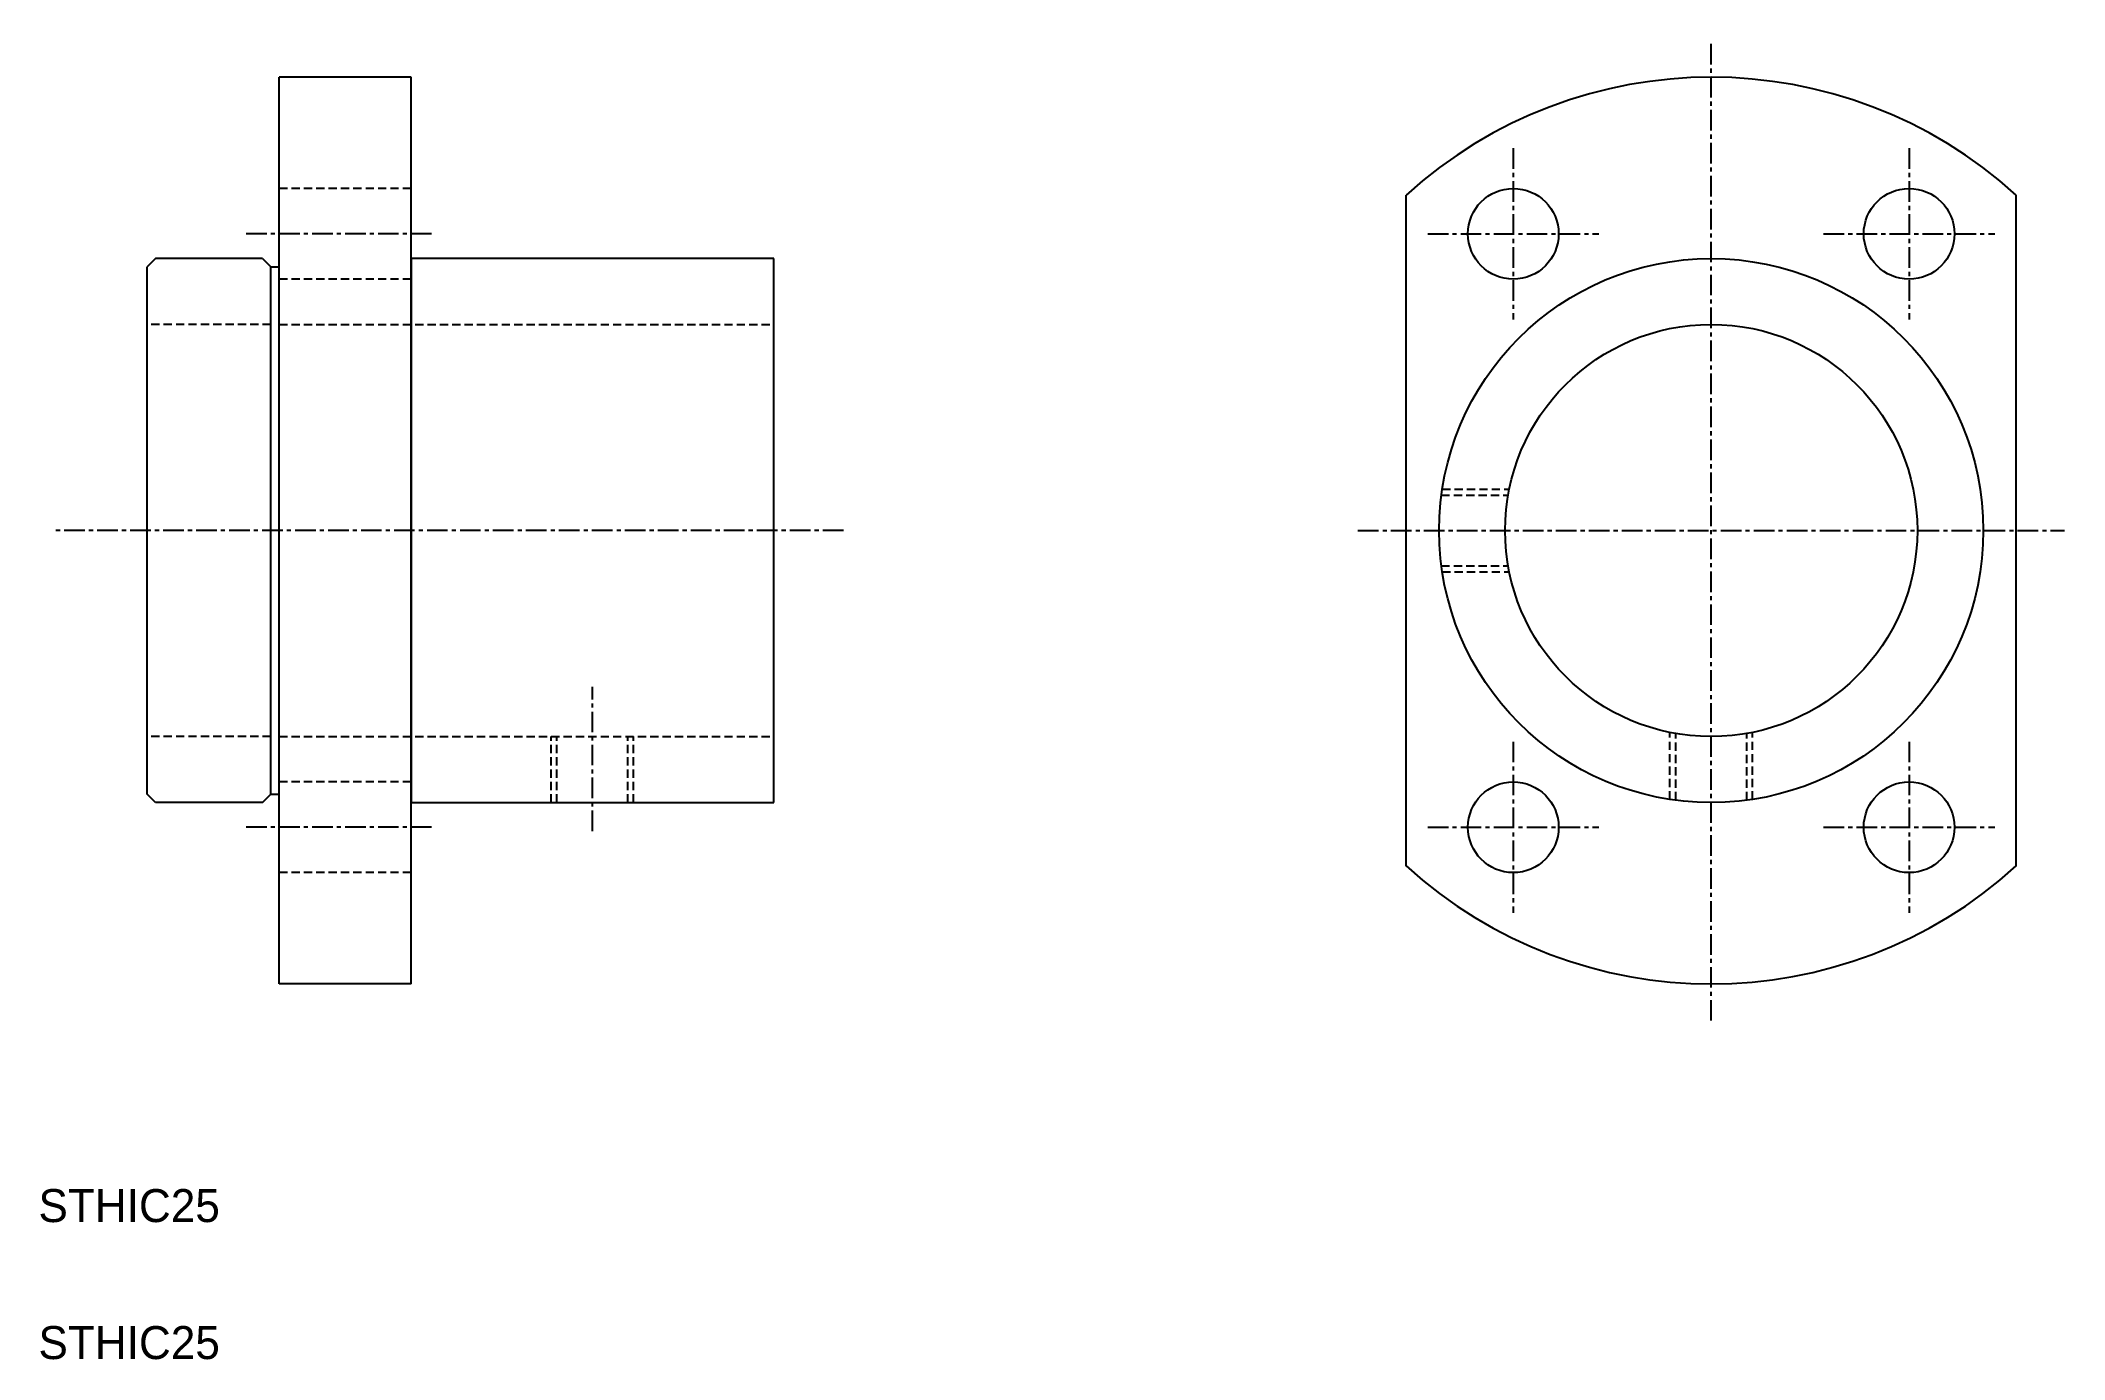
# Model space of a CAD drawing. Extents: x 10 to 133, y 10 to 90.
import ezdxf

# ---------------------------------------------------------------- set-up
doc = ezdxf.new("R2010")
doc.units = 0
doc.linetypes.add('CENTER', pattern=[2, 1.25, -0.25, 0.25, -0.25])
doc.linetypes.add('DASHED', pattern=[0.75, 0.5, -0.25])
doc.layers.get('0').update_dxf_attribs({"linetype": 'CONTINUOUS'})
doc.layers.add('CENTER', color=1, linetype='CENTER')

msp = doc.modelspace()

# ---------------------------------------------------------------- linework, layer by layer
for p, q in [((24.59, 32.76), (24.59, 87.76)), ((32.59, 87.76), (24.59, 87.76)), ((32.59, 32.76), (32.59, 87.76)), ((92.93, 39.91), (92.93, 80.61)), ((129.93, 39.91), (129.93, 80.61)), ((17.09, 76.76), (16.59, 76.26)), ((16.59, 44.26), (16.59, 76.26)), ((23.59, 76.76), (17.09, 76.76)), ((23.59, 76.76), (24.09, 76.26)), ((24.09, 44.26), (24.09, 76.26)), ((24.09, 76.26), (24.59, 76.26)), ((54.59, 76.76), (32.59, 76.76)), ((32.59, 76.76), (32.59, 43.76)), ((54.59, 43.76), (54.59, 76.76)), ((17.09, 43.76), (16.59, 44.26)), ((23.59, 43.76), (24.09, 44.26)), ((24.09, 44.26), (24.59, 44.26)), ((23.59, 43.76), (17.09, 43.76)), ((32.59, 43.76), (54.59, 43.76)), ((32.59, 32.76), (24.59, 32.76))]:
    msp.add_line(p, q)
at = {"color": 3, "linetype": 'DASHED'}
for p, q in [((32.59, 81.01), (24.59, 81.01)), ((32.59, 75.51), (24.59, 75.51)), ((24.09, 72.76), (16.59, 72.76)), ((24.59, 72.76), (54.59, 72.76)), ((95.12, 62.76), (99.18, 62.76)), ((95.07, 62.41), (99.12, 62.41)), ((95.07, 58.11), (99.12, 58.11)), ((95.12, 57.76), (99.18, 57.76)), ((108.93, 43.95), (108.93, 48.01)), ((109.28, 43.9), (109.28, 47.95)), ((113.58, 43.9), (113.58, 47.95)), ((113.93, 43.95), (113.93, 48.01)), ((24.09, 47.76), (16.59, 47.76)), ((24.59, 47.76), (54.59, 47.76)), ((41.09, 43.76), (41.09, 47.76)), ((41.44, 43.76), (41.44, 47.76)), ((45.74, 43.76), (45.74, 47.76)), ((46.09, 43.76), (46.09, 47.76)), ((32.59, 45.01), (24.59, 45.01)), ((32.59, 39.51), (24.59, 39.51))]:
    msp.add_line(p, q, dxfattribs=at)
for centre, radius in [((99.43, 78.26), 2.75), ((123.43, 78.26), 2.75), ((111.43, 60.26), 16.5), ((111.43, 60.26), 12.5), ((99.43, 42.26), 2.75), ((123.43, 42.26), 2.75)]:
    msp.add_circle(centre, radius)
for start, end in [(47.7221, 132.2779), (227.7221, 312.2779)]:
    msp.add_arc((111.43, 60.26), 27.5, start, end)
at = {"layer": 'CENTER', "linetype": 'CENTER'}
for p, q in [((111.43, 30.53), (111.43, 89.99)), ((99.43, 83.45), (99.43, 73.07)), ((123.43, 83.45), (123.43, 73.07)), ((33.84, 78.26), (22.49, 78.26)), ((94.24, 78.26), (104.62, 78.26)), ((118.24, 78.26), (128.62, 78.26)), ((58.81, 60.26), (11.03, 60.26)), ((90.01, 60.26), (132.85, 60.26)), ((43.59, 42.02), (43.59, 50.78)), ((99.43, 47.45), (99.43, 37.07)), ((123.43, 47.45), (123.43, 37.07)), ((33.84, 42.26), (22.49, 42.26)), ((94.24, 42.26), (104.62, 42.26)), ((118.24, 42.26), (128.62, 42.26))]:
    msp.add_line(p, q, dxfattribs=at)

# ---------------------------------------------------------------- texts
at = {"color": 7, "linetype": 'CONTINUOUS'}
for p in [(10, 18.31), (10, 10)]:
    msp.add_text('STHIC25', height=2, dxfattribs=at).set_placement(p)

doc.saveas('drawing.dxf')
